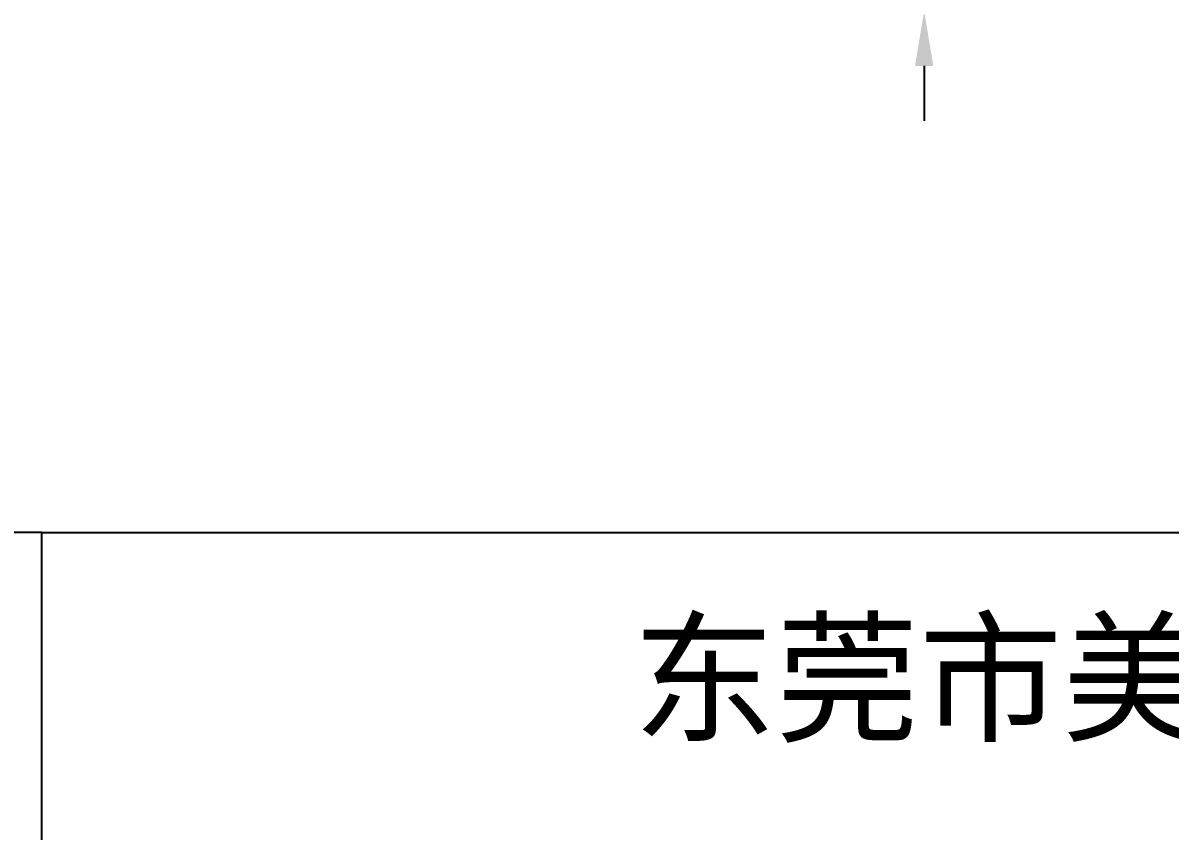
# Model space of a CAD drawing. Header units: millimetres. Extents: x 3150 to 3893, y 1403 to 2132.
# Drawn here: x 3465.62 to 3507.39, y 1521.08 to 1550.51 of the extents above; entities that cross this region are included whole.
import ezdxf

# ---------------------------------------------------------------- set-up
doc = ezdxf.new("R2010")
doc.units = ezdxf.units.MM
doc.layers.add('6-标注', color=7, linetype='Continuous')
doc.styles.add('宋体', font='')
doc.styles.get('宋体').set_extended_font_data('Microsoft YaHei')
doc.dimstyles.new('ZY-G2-0.1默认', dxfattribs={"dimtxt": 2, "dimasz": 2, "dimexe": 0.5, "dimexo": 0.1, "dimgap": 0.5, "dimtad": 0, "dimdsep": 46, "dimtxsty": '宋体', "dimcen": 2, "dimclrd": 7, "dimclre": 7, "dimclrt": 7, "dimadec": 0, "dimazin": 2, "dimtp": 0.1, "dimtm": 0.1, "dimtfac": 1, "dimtmove": 0, "dimatfit": 3, "dimfxl": 1, "dimtolj": 1, "dimarcsym": 0})

# ---------------------------------------------------------------- blocks, each defined once
blk = doc.blocks.new('*D258')
at = {"layer": '6-标注', "color": 7, "lineweight": -2, "transparency": 16777216}
for p, q in [((3498.434, 1557.441), (3498.434, 1559.441)), ((3488.212, 1555.441), (3498.934, 1555.441)), ((3498.434, 1550.941), (3498.434, 1555.441)), ((3487.887, 1550.941), (3498.934, 1550.941)), ((3498.434, 1548.941), (3498.434, 1546.941))]:
    blk.add_line(p, q, dxfattribs=at)
at = {"layer": '6-标注', "color": 7, "transparency": 16777216}
for points in [[(3498.101, 1557.441), (3498.768, 1557.441), (3498.434, 1555.441)], [(3498.101, 1548.941), (3498.768, 1548.941), (3498.434, 1550.941)]]:
    blk.add_solid(points, dxfattribs=at)
at = {"layer": 'Defpoints', "color": 0, "transparency": 16777216}
for p in [(3488.112, 1555.441), (3498.434, 1555.441), (3487.787, 1550.941)]:
    blk.add_point(p, dxfattribs=at)
at = {"layer": '6-标注', "color": 7, "transparency": 16777216, "insert": (3498.434, 1561.704), "char_height": 2, "attachment_point": 5, "rotation": 90, "style": '宋体'}
blk.add_mtext('\\A1;4.5', dxfattribs=at)

msp = doc.modelspace()

# ---------------------------------------------------------------- linework, layer by layer
for points in [[(3466.3059, 1531.9576), (3434.2744, 1531.9576), (3434.2744, 1495.2052), (3466.3059, 1495.2052)], [(3558.7906, 1495.2052), (3466.3059, 1495.2052), (3466.3059, 1531.9576), (3558.7906, 1531.9576)]]:
    msp.add_lwpolyline(points, close=True)

# ---------------------------------------------------------------- texts
at = {"lineweight": -3, "insert": (3487.816, 1528.554), "char_height": 3.824186, "width": 1.497957671888694e-13, "attachment_point": 1, "style": '宋体'}
msp.add_mtext('{\\fSimSun|b0|i0|c134|p54;\\C0;东莞市美显科技有限公司}', dxfattribs=at)

# ---------------------------------------------------------------- dimensions: what is measured, and where the dimension line sits
at = {"layer": '6-标注', "color": 40}
dim = msp.add_linear_dim(base=(3498.4343, 1555.4409), p1=(3487.7873, 1550.9409), p2=(3488.1123, 1555.4409), angle=90, dimstyle='ZY-G2-0.1默认', dxfattribs=at)
dim.commit()
dim.dimension.update_dxf_attribs({"geometry": '*D258', "text_midpoint": (3498.4343, 1561.704)})

doc.saveas('drawing.dxf')
